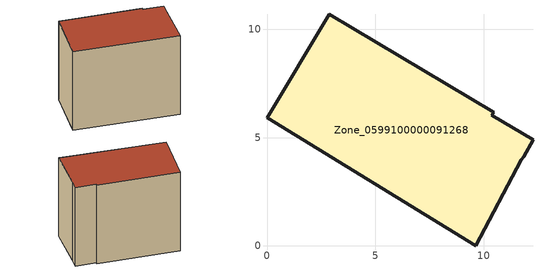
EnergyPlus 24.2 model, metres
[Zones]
Zone_0599100000091268
 floor ground (C_G): 9.64,0 0,5.92 2.88,10.7 10.45,6.18 10.37,6.04 12.27,4.89 11.85,4.11 11.74,3.97 z3.62
 wall outside (C_F): 10.45,6.18 2.88,10.7 0,5.92 9.64,0 11.74,3.97 11.85,4.11 12.27,4.89 10.37,6.04 10.45,6.18 z3.62:13.33
 roof outside (C_R): 9.64,0 11.74,3.97 11.85,4.11 12.27,4.89 10.37,6.04 10.45,6.18 2.88,10.7 0,5.92 z13.33
[BUILDING]
Pand.0599100000091268: North Axis=0; Terrain=City; Loads Convergence Tolerance Value=0.04; Temperature Convergence Tolerance Value=0.4; Solar Distribution=FullExterior; Maximum Number of Warmup Days=25; Minimum Number of Warmup Days=1
[Site:Location]
Rotterdam.The.Hague.AP_ZH_NLD Design_Conditions: Latitude=51.96; Longitude=4.45; Time Zone=1; Elevation=-4.5
[SITE:GROUNDTEMPERATURE:BUILDINGSURFACE]
18, 18, 18, 18, 18, 18, 18, 18, 18, 18, 18, 18
[MATERIAL] Thermal Absorptance=0.9; Solar Absorptance=0.7; Visible Absorptance=0.7
Name | Roughness | Thickness | Conductivity | Density | Specific Heat
G.TI.1946-1964 | MediumSmooth | 0.15 | 1 | 540 | 1210
F.TI.1946-1964 | Rough | 0.3 | 0.857143 | 1920 | 840
R.TI.1946-1964 | MediumRough | 0.2 | 0.277778 | 1500 | 1000
[CONSTRUCTION]
C_G: G.TI.1946-1964
C_F: F.TI.1946-1964
C_R: R.TI.1946-1964
[ZONE]
Zone_0599100000091268: Type=1; Multiplier=1; Ceiling Height=Autocalculate; Volume=Autocalculate; Floor Area=autocalculate; Part of Total Floor Area=Yes
[ZONEINFILTRATION:DESIGNFLOWRATE]
Infil_Zone_0599100000091268: Zone or ZoneList or Space or SpaceList=Zone_0599100000091268; Schedule=AlwaysOn; Design Flow Rate Calculation Method=Flow/Area; Flow Rate per Floor Area=0.003; Constant Term Coefficient=1; Temperature Term Coefficient=0; Velocity Term Coefficient=0; Velocity Squared Term Coefficient=0
[HVACTEMPLATE:ZONE:IDEALLOADSAIRSYSTEM]
Zone_0599100000091268: Maximum Heating Supply Air Temperature=50; Minimum Cooling Supply Air Temperature=13; Maximum Heating Supply Air Humidity Ratio=0.0156; Minimum Cooling Supply Air Humidity Ratio=0.0077; Heating Limit=NoLimit; Cooling Limit=NoLimit; Dehumidification Control Type=ConstantSensibleHeatRatio; Cooling Sensible Heat Ratio=0.7; Dehumidification Setpoint=60; Humidification Control Type=None; Humidification Setpoint=30; Outdoor Air Method=None; Outdoor Air Flow Rate per Person=0.00944; Outdoor Air Flow Rate per Zone Floor Area=0; Outdoor Air Flow Rate per Zone=0; Demand Controlled Ventilation Type=None; Outdoor Air Economizer Type=NoEconomizer; Heat Recovery Type=None; Sensible Heat Recovery Effectiveness=0.7; Latent Heat Recovery Effectiveness=0.65
[ZONECONTROL:THERMOSTAT]
ThermostatControl_Zone_0599100000091268: Zone or ZoneList=Zone_0599100000091268; Control Type Schedule=DualSetpointControlType; Control 1=Thermostat_Zone_0599100000091268; Temperature Difference Between Cutout And Setpoint=0
[THERMOSTATSETPOINT:DUALSETPOINT]
Thermostat_Zone_0599100000091268: Heating Setpoint Temperature Schedule=HeatingSetpoint_Zone_0599100000091268; Cooling Setpoint Temperature Schedule=CoolingSetpoint_Zone_0599100000091268
[SCHEDULE:COMPACT]
HeatingSetpoint_Zone_0599100000091268: Through: 12/31, For: AllDays, Until: 24:00, 21
CoolingSetpoint_Zone_0599100000091268: Through: 12/31, For: AllDays, Until: 24:00, 24
DualSetpointControlType: Through: 12/31, For: AllDays, Until: 24:00, 4
AlwaysOn: Through: 12/31, For: AllDays, Until: 24:00, 1
